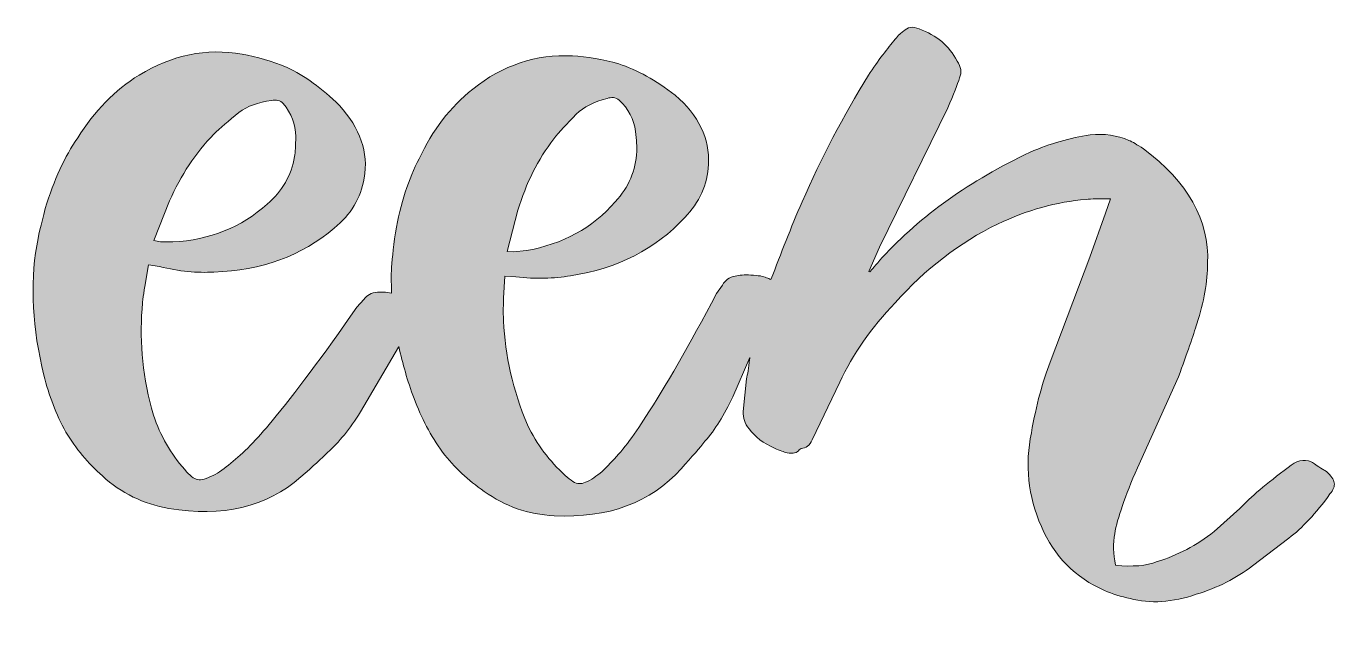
# Model space of a CAD drawing. Extents: x -2553 to -2253, y 4248 to 4508.
# Drawn here: x -2353.7 to -2269.2, y 4420 to 4459.3 of the extents above; entities that cross this region are included whole.
import ezdxf

# ---------------------------------------------------------------- set-up
doc = ezdxf.new("R2010")
doc.units = 0
doc.header["$MEASUREMENT"] = 0
doc.layers.add('Icons', color=7, linetype='Continuous', lineweight=0)

# ---------------------------------------------------------------- blocks, each defined once
blk = doc.blocks.new('Block_1')
at = {"layer": 'Icons', "true_color": 0x000000, "transparency": 33554687}
h = blk.add_hatch(color=18, dxfattribs=at)
h.dxf.hatch_style = 2
edge = h.paths.add_edge_path()
edge.add_spline(control_points=[(-2344.4554, 4447.9826), (-2343.7324, 4449.6465), (-2342.7852, 4451.0831), (-2341.6044, 4452.2955), (-2341.1971, 4452.6822), (-2340.6572, 4453.1511), (-2339.9784, 4453.7005), (-2339.4259, 4454.103), (-2338.725, 4454.3588), (-2337.8788, 4454.4629), (-2337.5757, 4454.5356), (-2337.32, 4454.4708), (-2337.1116, 4454.2688), (-2336.5875, 4453.6389), (-2336.3191, 4452.9285), (-2336.3096, 4452.1376), (-2336.3096, 4451.5567), (-2336.3349, 4451.1241), (-2336.3854, 4450.8415), (-2336.5906, 4449.6307), (-2337.1779, 4448.6094), (-2338.1472, 4447.7774), (-2339.8142, 4446.2761), (-2341.8475, 4445.46), (-2344.2502, 4445.3305), (-2344.2502, 4445.3305), (-2345.0521, 4445.3432), (-2345.0521, 4445.3432), (-2345.0521, 4445.3432), (-2345.4784, 4445.4158), (-2345.4784, 4445.4158), (-2345.4784, 4445.4158), (-2344.4554, 4447.9826), (-2344.4554, 4447.9826)], knot_values=[0, 0, 0, 0, 1, 1, 1, 2, 2, 2, 3, 3, 3, 4, 4, 4, 5, 5, 5, 6, 6, 6, 7, 7, 7, 8, 8, 8, 9, 9, 9, 10, 10, 10, 11, 11, 11, 11], degree=3, periodic=0)
edge = h.paths.add_edge_path()
edge.add_spline(control_points=[(-2321.9504, 4447.3749), (-2321.4326, 4449.1114), (-2320.6622, 4450.6537), (-2319.6361, 4451.9971), (-2319.2793, 4452.4297), (-2318.7962, 4452.9601), (-2318.19, 4453.5868), (-2317.688, 4454.0541), (-2317.025, 4454.3903), (-2316.1978, 4454.5955), (-2315.9042, 4454.7045), (-2315.6421, 4454.6697), (-2315.4116, 4454.4945), (-2314.8149, 4453.9325), (-2314.4645, 4453.2584), (-2314.3571, 4452.4754), (-2314.2908, 4451.8977), (-2314.2655, 4451.4651), (-2314.2782, 4451.1794), (-2314.3382, 4449.9528), (-2314.7991, 4448.8683), (-2315.6611, 4447.9274), (-2317.1355, 4446.2367), (-2319.0583, 4445.1821), (-2321.4294, 4444.767), (-2321.4294, 4444.767), (-2322.225, 4444.6833), (-2322.225, 4444.6833), (-2322.225, 4444.6833), (-2322.6576, 4444.7038), (-2322.6576, 4444.7038), (-2322.6576, 4444.7038), (-2321.9504, 4447.3749), (-2321.9504, 4447.3749)], knot_values=[0, 0, 0, 0, 1, 1, 1, 2, 2, 2, 3, 3, 3, 4, 4, 4, 5, 5, 5, 6, 6, 6, 7, 7, 7, 8, 8, 8, 9, 9, 9, 10, 10, 10, 11, 11, 11, 11], degree=3, periodic=0)
edge = h.paths.add_edge_path()
edge.add_spline(control_points=[(-2269.7195, 4430.4898), (-2269.7195, 4430.4898), (-2270.0889, 4430.7187), (-2270.0889, 4430.7187), (-2270.411, 4430.9476), (-2270.6131, 4431.0817), (-2270.6983, 4431.1196), (-2271.1845, 4431.3312), (-2271.6802, 4431.2128), (-2272.1885, 4430.7644), (-2273.5872, 4429.7225), (-2274.6291, 4428.8369), (-2275.3111, 4428.1076), (-2275.3111, 4428.1076), (-2276.9813, 4426.6252), (-2276.9813, 4426.6252), (-2278.1053, 4425.7302), (-2279.3303, 4425.0813), (-2280.6563, 4424.6788), (-2281.3509, 4424.4025), (-2282.2476, 4424.3252), (-2283.3432, 4424.4483), (-2283.4947, 4425.184), (-2283.5105, 4425.8612), (-2283.3969, 4426.4816), (-2283.2232, 4427.4777), (-2282.7338, 4428.8953), (-2281.9287, 4430.7344), (-2281.9287, 4430.7344), (-2279.2798, 4436.6149), (-2279.2798, 4436.6149), (-2278.7115, 4438.154), (-2278.3136, 4439.2985), (-2278.0895, 4440.05), (-2277.6317, 4441.4581), (-2277.4012, 4442.7652), (-2277.3949, 4443.9713), (-2277.2844, 4446.7371), (-2278.6673, 4449.1966), (-2281.5404, 4451.3483), (-2281.9477, 4451.6151), (-2282.2602, 4451.7982), (-2282.4813, 4451.8929), (-2283.2264, 4452.2197), (-2284.063, 4452.3397), (-2284.9913, 4452.2529), (-2286.2795, 4452.0571), (-2287.5676, 4451.6814), (-2288.8558, 4451.1289), (-2292.7424, 4449.2961), (-2295.9312, 4447.026), (-2298.4223, 4444.317), (-2298.8454, 4443.8308), (-2299.1106, 4443.523), (-2299.2211, 4443.392), (-2299.2211, 4443.392), (-2299.2874, 4443.4204), (-2299.2874, 4443.4204), (-2299.2874, 4443.4204), (-2298.596, 4444.9959), (-2298.596, 4444.9959), (-2298.596, 4444.9959), (-2294.1884, 4453.9972), (-2294.1884, 4453.9972), (-2293.8127, 4454.8608), (-2293.557, 4455.508), (-2293.4181, 4455.9405), (-2293.2697, 4456.2768), (-2293.3233, 4456.6351), (-2293.5759, 4457.014), (-2294.0874, 4457.9975), (-2294.9083, 4458.6921), (-2296.0386, 4459.0962), (-2296.4333, 4459.2699), (-2296.7711, 4459.2162), (-2297.0489, 4458.9368), (-2297.1878, 4458.8626), (-2297.3646, 4458.6937), (-2297.5857, 4458.4316), (-2297.8193, 4458.1333), (-2298.0877, 4457.7907), (-2298.3844, 4457.4087), (-2298.6844, 4457.0251), (-2298.9906, 4456.5894), (-2299.3095, 4456.1031), (-2300.9355, 4453.4605), (-2302.3626, 4450.7342), (-2303.594, 4447.9195), (-2304.3103, 4446.2826), (-2304.9612, 4444.5919), (-2305.6053, 4442.8949), (-2305.692, 4442.9385), (-2305.7782, 4442.9823), (-2305.9019, 4443.0194), (-2306.0882, 4443.1094), (-2306.4229, 4443.1678), (-2306.8996, 4443.1915), (-2307.3322, 4443.212), (-2307.6668, 4443.1867), (-2307.9099, 4443.1173), (-2308.2983, 4443.0541), (-2308.5698, 4442.8631), (-2308.7308, 4442.5427), (-2308.7308, 4442.5427), (-2309.116, 4442.0075), (-2309.116, 4442.0075), (-2310.9157, 4438.6118), (-2312.4375, 4435.9597), (-2313.6814, 4434.0527), (-2314.515, 4432.7409), (-2315.2822, 4431.7337), (-2315.9894, 4431.0296), (-2316.343, 4430.6366), (-2316.6966, 4430.3272), (-2317.0408, 4430.0982), (-2317.4386, 4429.8299), (-2317.7575, 4429.702), (-2317.9974, 4429.7146), (-2318.2374, 4429.7257), (-2318.5405, 4429.9041), (-2318.9067, 4430.2514), (-2319.9171, 4431.1623), (-2320.7253, 4432.2468), (-2321.3347, 4433.5065), (-2322.2819, 4435.7671), (-2322.7933, 4438.0072), (-2322.8754, 4440.2252), (-2322.907, 4440.5536), (-2322.907, 4441.0461), (-2322.8754, 4441.7012), (-2322.8754, 4441.7012), (-2322.806, 4443.1125), (-2322.806, 4443.1125), (-2322.806, 4443.1125), (-2322.0893, 4443.0762), (-2322.0893, 4443.0762), (-2320.8011, 4442.931), (-2319.6234, 4442.9563), (-2318.5594, 4443.1488), (-2315.5127, 4443.6145), (-2313.0531, 4444.8664), (-2311.1777, 4446.9076), (-2310.2211, 4447.8848), (-2309.7064, 4449.0277), (-2309.6433, 4450.3364), (-2309.5612, 4452.0129), (-2310.2779, 4453.5047), (-2311.7966, 4454.8102), (-2313.0437, 4455.7716), (-2314.2592, 4456.4473), (-2315.44, 4456.8341), (-2316.4819, 4457.1308), (-2317.4796, 4457.3029), (-2318.4363, 4457.3503), (-2320.7822, 4457.4655), (-2322.9259, 4456.7504), (-2324.874, 4455.2065), (-2326.3232, 4454.0478), (-2327.4756, 4452.5465), (-2328.3344, 4450.7026), (-2329.0195, 4449.4239), (-2329.531, 4447.8295), (-2329.8656, 4445.9194), (-2330.014, 4444.8601), (-2330.0993, 4444.0439), (-2330.1277, 4443.4725), (-2330.1508, 4442.9999), (-2330.1307, 4442.5152), (-2330.1127, 4442.0312), (-2330.4821, 4442.0868), (-2330.8024, 4442.1111), (-2331.0275, 4442.0754), (-2331.419, 4442.058), (-2331.7126, 4441.9017), (-2331.9116, 4441.6034), (-2331.9116, 4441.6034), (-2332.3567, 4441.1187), (-2332.3567, 4441.1187), (-2334.551, 4437.9614), (-2336.3791, 4435.5114), (-2337.8409, 4433.767), (-2338.826, 4432.5641), (-2339.71, 4431.6564), (-2340.4962, 4431.0423), (-2340.894, 4430.695), (-2341.2823, 4430.4282), (-2341.6517, 4430.2419), (-2342.078, 4430.0241), (-2342.4095, 4429.9356), (-2342.6463, 4429.9767), (-2342.8831, 4430.0162), (-2343.1609, 4430.2293), (-2343.483, 4430.6176), (-2344.3796, 4431.6437), (-2345.0521, 4432.8182), (-2345.5068, 4434.1411), (-2346.173, 4436.498), (-2346.4161, 4438.7839), (-2346.233, 4440.9956), (-2346.2235, 4441.3255), (-2346.1635, 4441.8149), (-2346.053, 4442.4606), (-2346.053, 4442.4606), (-2345.8162, 4443.8529), (-2345.8162, 4443.8529), (-2345.8162, 4443.8529), (-2345.109, 4443.7329), (-2345.109, 4443.7329), (-2343.8461, 4443.433), (-2342.6747, 4443.3178), (-2341.5949, 4443.3825), (-2338.5166, 4443.4788), (-2335.9245, 4444.4275), (-2333.8185, 4446.2288), (-2332.7482, 4447.0844), (-2332.1041, 4448.1579), (-2331.8831, 4449.4508), (-2331.599, 4451.1052), (-2332.1357, 4452.6712), (-2333.487, 4454.1488), (-2334.611, 4455.2538), (-2335.735, 4456.07), (-2336.859, 4456.5941), (-2337.8567, 4457.014), (-2338.8291, 4457.3045), (-2339.7732, 4457.4655), (-2342.0875, 4457.8617), (-2344.3039, 4457.4087), (-2346.4224, 4456.1095), (-2347.9979, 4455.1323), (-2349.3239, 4453.7794), (-2350.3942, 4452.0508), (-2351.2309, 4450.8636), (-2351.9287, 4449.3418), (-2352.4875, 4447.4854), (-2352.7622, 4446.4514), (-2352.9453, 4445.6526), (-2353.0432, 4445.0874), (-2353.4757, 4442.5442), (-2353.321, 4439.7548), (-2352.5759, 4436.7206), (-2352.2634, 4435.4198), (-2351.7929, 4434.1964), (-2351.1615, 4433.0503), (-2350.5174, 4431.9847), (-2349.7312, 4431.0407), (-2348.803, 4430.2166), (-2347.5843, 4429.0958), (-2346.1477, 4428.3933), (-2344.4965, 4428.1107), (-2341.0487, 4427.5219), (-2338.2103, 4428.1991), (-2335.9813, 4430.1472), (-2335.1825, 4430.8402), (-2334.6079, 4431.3659), (-2334.2543, 4431.7211), (-2333.5091, 4432.3825), (-2332.8019, 4433.2587), (-2332.1294, 4434.3495), (-2332.1294, 4434.3495), (-2329.6636, 4438.5392), (-2329.6636, 4438.5392), (-2329.6598, 4438.5453), (-2329.6519, 4438.5613), (-2329.6482, 4438.5676), (-2329.4049, 4437.476), (-2329.0955, 4436.3658), (-2328.6627, 4435.2209), (-2328.1986, 4433.9675), (-2327.5829, 4432.8088), (-2326.8189, 4431.7463), (-2326.0517, 4430.766), (-2325.1581, 4429.9214), (-2324.1383, 4429.2158), (-2322.7933, 4428.2481), (-2321.2842, 4427.7224), (-2319.6108, 4427.6403), (-2316.1157, 4427.4682), (-2313.3783, 4428.4817), (-2311.4019, 4430.6808), (-2310.6915, 4431.4653), (-2310.1832, 4432.0558), (-2309.8738, 4432.4504), (-2309.2139, 4433.1971), (-2308.6172, 4434.1522), (-2308.0773, 4435.3156), (-2308.0773, 4435.3156), (-2306.9632, 4437.8677), (-2306.9632, 4437.8677), (-2306.9691, 4437.8182), (-2306.9825, 4437.7882), (-2306.988, 4437.7373), (-2307.048, 4437.1832), (-2307.1143, 4436.7633), (-2307.1838, 4436.4823), (-2307.1838, 4436.4823), (-2307.4048, 4434.3669), (-2307.4048, 4434.3669), (-2307.4206, 4433.9706), (-2307.2943, 4433.6028), (-2307.0228, 4433.2618), (-2306.6281, 4432.7298), (-2306.0787, 4432.3115), (-2305.3778, 4432.0052), (-2305.0274, 4431.8521), (-2304.7558, 4431.7542), (-2304.5632, 4431.7148), (-2304.178, 4431.6374), (-2303.916, 4431.7006), (-2303.7739, 4431.9074), (-2303.7739, 4431.9074), (-2303.6571, 4431.991), (-2303.6571, 4431.991), (-2303.3445, 4431.9879), (-2303.1077, 4432.1742), (-2302.9436, 4432.5499), (-2302.9436, 4432.5499), (-2301.1629, 4436.2628), (-2301.1629, 4436.2628), (-2300.3135, 4438.0814), (-2299.1201, 4439.7942), (-2297.5793, 4441.4013), (-2295.6313, 4443.5877), (-2293.4244, 4445.2832), (-2290.9649, 4446.4861), (-2289.0515, 4447.3922), (-2287.1477, 4447.9226), (-2285.247, 4448.0758), (-2284.9187, 4448.1105), (-2284.3914, 4448.1247), (-2283.6621, 4448.1184), (-2283.6621, 4448.1184), (-2283.9873, 4447.1902), (-2283.9873, 4447.1902), (-2283.9873, 4447.1902), (-2284.9976, 4444.3455), (-2284.9976, 4444.3455), (-2284.9976, 4444.3455), (-2287.5708, 4437.5605), (-2287.5708, 4437.5605), (-2288.0538, 4436.3402), (-2288.458, 4434.8184), (-2288.7832, 4432.995), (-2289.2094, 4430.946), (-2288.9947, 4428.9301), (-2288.1359, 4426.9457), (-2287.3056, 4425.0166), (-2285.9479, 4423.6416), (-2284.0599, 4422.816), (-2283.5326, 4422.5855), (-2282.9801, 4422.4103), (-2282.4055, 4422.2935), (-2281.0952, 4421.943), (-2279.6681, 4422.0346), (-2278.1274, 4422.5681), (-2276.7413, 4422.9896), (-2275.5321, 4423.6006), (-2274.4997, 4424.4009), (-2274.4997, 4424.4009), (-2272.1506, 4426.1895), (-2272.1506, 4426.1895), (-2271.2887, 4426.8415), (-2270.4015, 4427.7934), (-2269.4891, 4429.0469), (-2269.2681, 4429.3089), (-2269.1765, 4429.5489), (-2269.2144, 4429.7652), (-2269.2491, 4429.983), (-2269.4196, 4430.2245), (-2269.7195, 4430.4898)], knot_values=[0, 0, 0, 0, 1, 1, 1, 2, 2, 2, 3, 3, 3, 4, 4, 4, 5, 5, 5, 6, 6, 6, 7, 7, 7, 8, 8, 8, 9, 9, 9, 10, 10, 10, 11, 11, 11, 12, 12, 12, 13, 13, 13, 14, 14, 14, 15, 15, 15, 16, 16, 16, 17, 17, 17, 18, 18, 18, 19, 19, 19, 20, 20, 20, 21, 21, 21, 22, 22, 22, 23, 23, 23, 24, 24, 24, 25, 25, 25, 26, 26, 26, 27, 27, 27, 28, 28, 28, 29, 29, 29, 30, 30, 30, 31, 31, 31, 32, 32, 32, 33, 33, 33, 34, 34, 34, 35, 35, 35, 36, 36, 36, 37, 37, 37, 38, 38, 38, 39, 39, 39, 40, 40, 40, 41, 41, 41, 42, 42, 42, 43, 43, 43, 44, 44, 44, 45, 45, 45, 46, 46, 46, 47, 47, 47, 48, 48, 48, 49, 49, 49, 50, 50, 50, 51, 51, 51, 52, 52, 52, 53, 53, 53, 54, 54, 54, 55, 55, 55, 56, 56, 56, 57, 57, 57, 58, 58, 58, 59, 59, 59, 60, 60, 60, 61, 61, 61, 62, 62, 62, 63, 63, 63, 64, 64, 64, 65, 65, 65, 66, 66, 66, 67, 67, 67, 68, 68, 68, 69, 69, 69, 70, 70, 70, 71, 71, 71, 72, 72, 72, 73, 73, 73, 74, 74, 74, 75, 75, 75, 76, 76, 76, 77, 77, 77, 78, 78, 78, 79, 79, 79, 80, 80, 80, 81, 81, 81, 82, 82, 82, 83, 83, 83, 84, 84, 84, 85, 85, 85, 86, 86, 86, 87, 87, 87, 88, 88, 88, 89, 89, 89, 90, 90, 90, 91, 91, 91, 92, 92, 92, 93, 93, 93, 94, 94, 94, 95, 95, 95, 96, 96, 96, 97, 97, 97, 98, 98, 98, 99, 99, 99, 100, 100, 100, 101, 101, 101, 102, 102, 102, 103, 103, 103, 104, 104, 104, 105, 105, 105, 106, 106, 106, 107, 107, 107, 108, 108, 108, 109, 109, 109, 110, 110, 110, 111, 111, 111, 112, 112, 112, 113, 113, 113, 114, 114, 114, 115, 115, 115, 116, 116, 116, 117, 117, 117, 118, 118, 118, 119, 119, 119, 120, 120, 120, 121, 121, 121, 122, 122, 122, 123, 123, 123, 123], degree=3, periodic=0)
at = {"layer": 'Icons'}
for points, knots in [([(-2269.7195, 4430.4898), (-2269.7195, 4430.4898), (-2270.0889, 4430.7187), (-2270.0889, 4430.7187), (-2270.411, 4430.9476), (-2270.6131, 4431.0817), (-2270.6983, 4431.1196), (-2271.1845, 4431.3312), (-2271.6802, 4431.2128), (-2272.1885, 4430.7644), (-2273.5872, 4429.7225), (-2274.6291, 4428.8369), (-2275.3111, 4428.1076), (-2275.3111, 4428.1076), (-2276.9813, 4426.6252), (-2276.9813, 4426.6252), (-2278.1053, 4425.7302), (-2279.3303, 4425.0813), (-2280.6563, 4424.6788), (-2281.3509, 4424.4025), (-2282.2476, 4424.3252), (-2283.3432, 4424.4483), (-2283.4947, 4425.184), (-2283.5105, 4425.8612), (-2283.3969, 4426.4816), (-2283.2232, 4427.4777), (-2282.7338, 4428.8953), (-2281.9287, 4430.7344), (-2281.9287, 4430.7344), (-2279.2798, 4436.6149), (-2279.2798, 4436.6149), (-2278.7115, 4438.154), (-2278.3136, 4439.2985), (-2278.0895, 4440.05), (-2277.6317, 4441.4581), (-2277.4012, 4442.7652), (-2277.3949, 4443.9713), (-2277.2844, 4446.7371), (-2278.6673, 4449.1966), (-2281.5404, 4451.3483), (-2281.9477, 4451.6151), (-2282.2602, 4451.7982), (-2282.4813, 4451.8929), (-2283.2264, 4452.2197), (-2284.063, 4452.3397), (-2284.9913, 4452.2529), (-2286.2795, 4452.0571), (-2287.5676, 4451.6814), (-2288.8558, 4451.1289), (-2292.7424, 4449.2961), (-2295.9312, 4447.026), (-2298.4223, 4444.317), (-2298.8454, 4443.8308), (-2299.1106, 4443.523), (-2299.2211, 4443.392), (-2299.2211, 4443.392), (-2299.2874, 4443.4204), (-2299.2874, 4443.4204), (-2299.2874, 4443.4204), (-2298.596, 4444.9959), (-2298.596, 4444.9959), (-2298.596, 4444.9959), (-2294.1884, 4453.9972), (-2294.1884, 4453.9972), (-2293.8127, 4454.8608), (-2293.557, 4455.508), (-2293.4181, 4455.9405), (-2293.2697, 4456.2768), (-2293.3233, 4456.6351), (-2293.5759, 4457.014), (-2294.0874, 4457.9975), (-2294.9083, 4458.6921), (-2296.0386, 4459.0962), (-2296.4333, 4459.2699), (-2296.7711, 4459.2162), (-2297.0489, 4458.9368), (-2297.1878, 4458.8626), (-2297.3646, 4458.6937), (-2297.5857, 4458.4316), (-2297.8193, 4458.1333), (-2298.0877, 4457.7907), (-2298.3844, 4457.4087), (-2298.6844, 4457.0251), (-2298.9906, 4456.5894), (-2299.3095, 4456.1031), (-2300.9355, 4453.4605), (-2302.3626, 4450.7342), (-2303.594, 4447.9195), (-2304.3103, 4446.2826), (-2304.9612, 4444.5919), (-2305.6053, 4442.8949), (-2305.692, 4442.9385), (-2305.7782, 4442.9823), (-2305.9019, 4443.0194), (-2306.0882, 4443.1094), (-2306.4229, 4443.1678), (-2306.8996, 4443.1915), (-2307.3322, 4443.212), (-2307.6668, 4443.1867), (-2307.9099, 4443.1173), (-2308.2983, 4443.0541), (-2308.5698, 4442.8631), (-2308.7308, 4442.5427), (-2308.7308, 4442.5427), (-2309.116, 4442.0075), (-2309.116, 4442.0075), (-2310.9157, 4438.6118), (-2312.4375, 4435.9597), (-2313.6814, 4434.0527), (-2314.515, 4432.7409), (-2315.2822, 4431.7337), (-2315.9894, 4431.0296), (-2316.343, 4430.6366), (-2316.6966, 4430.3272), (-2317.0408, 4430.0982), (-2317.4386, 4429.8299), (-2317.7575, 4429.702), (-2317.9974, 4429.7146), (-2318.2374, 4429.7257), (-2318.5405, 4429.9041), (-2318.9067, 4430.2514), (-2319.9171, 4431.1623), (-2320.7253, 4432.2468), (-2321.3347, 4433.5065), (-2322.2819, 4435.7671), (-2322.7933, 4438.0072), (-2322.8754, 4440.2252), (-2322.907, 4440.5536), (-2322.907, 4441.0461), (-2322.8754, 4441.7012), (-2322.8754, 4441.7012), (-2322.806, 4443.1125), (-2322.806, 4443.1125), (-2322.806, 4443.1125), (-2322.0893, 4443.0762), (-2322.0893, 4443.0762), (-2320.8011, 4442.931), (-2319.6234, 4442.9563), (-2318.5594, 4443.1488), (-2315.5127, 4443.6145), (-2313.0531, 4444.8664), (-2311.1777, 4446.9076), (-2310.2211, 4447.8848), (-2309.7064, 4449.0277), (-2309.6433, 4450.3364), (-2309.5612, 4452.0129), (-2310.2779, 4453.5047), (-2311.7966, 4454.8102), (-2313.0437, 4455.7716), (-2314.2592, 4456.4473), (-2315.44, 4456.8341), (-2316.4819, 4457.1308), (-2317.4796, 4457.3029), (-2318.4363, 4457.3503), (-2320.7822, 4457.4655), (-2322.9259, 4456.7504), (-2324.874, 4455.2065), (-2326.3232, 4454.0478), (-2327.4756, 4452.5465), (-2328.3344, 4450.7026), (-2329.0195, 4449.4239), (-2329.531, 4447.8295), (-2329.8656, 4445.9194), (-2330.014, 4444.8601), (-2330.0993, 4444.0439), (-2330.1277, 4443.4725), (-2330.1508, 4442.9999), (-2330.1307, 4442.5152), (-2330.1127, 4442.0312), (-2330.4821, 4442.0868), (-2330.8024, 4442.1111), (-2331.0275, 4442.0754), (-2331.419, 4442.058), (-2331.7126, 4441.9017), (-2331.9116, 4441.6034), (-2331.9116, 4441.6034), (-2332.3567, 4441.1187), (-2332.3567, 4441.1187), (-2334.551, 4437.9614), (-2336.3791, 4435.5114), (-2337.8409, 4433.767), (-2338.826, 4432.5641), (-2339.71, 4431.6564), (-2340.4962, 4431.0423), (-2340.894, 4430.695), (-2341.2823, 4430.4282), (-2341.6517, 4430.2419), (-2342.078, 4430.0241), (-2342.4095, 4429.9356), (-2342.6463, 4429.9767), (-2342.8831, 4430.0162), (-2343.1609, 4430.2293), (-2343.483, 4430.6176), (-2344.3796, 4431.6437), (-2345.0521, 4432.8182), (-2345.5068, 4434.1411), (-2346.173, 4436.498), (-2346.4161, 4438.7839), (-2346.233, 4440.9956), (-2346.2235, 4441.3255), (-2346.1635, 4441.8149), (-2346.053, 4442.4606), (-2346.053, 4442.4606), (-2345.8162, 4443.8529), (-2345.8162, 4443.8529), (-2345.8162, 4443.8529), (-2345.109, 4443.7329), (-2345.109, 4443.7329), (-2343.8461, 4443.433), (-2342.6747, 4443.3178), (-2341.5949, 4443.3825), (-2338.5166, 4443.4788), (-2335.9245, 4444.4275), (-2333.8185, 4446.2288), (-2332.7482, 4447.0844), (-2332.1041, 4448.1579), (-2331.8831, 4449.4508), (-2331.599, 4451.1052), (-2332.1357, 4452.6712), (-2333.487, 4454.1488), (-2334.611, 4455.2538), (-2335.735, 4456.07), (-2336.859, 4456.5941), (-2337.8567, 4457.014), (-2338.8291, 4457.3045), (-2339.7732, 4457.4655), (-2342.0875, 4457.8617), (-2344.3039, 4457.4087), (-2346.4224, 4456.1095), (-2347.9979, 4455.1323), (-2349.3239, 4453.7794), (-2350.3942, 4452.0508), (-2351.2309, 4450.8636), (-2351.9287, 4449.3418), (-2352.4875, 4447.4854), (-2352.7622, 4446.4514), (-2352.9453, 4445.6526), (-2353.0432, 4445.0874), (-2353.4757, 4442.5442), (-2353.321, 4439.7548), (-2352.5759, 4436.7206), (-2352.2634, 4435.4198), (-2351.7929, 4434.1964), (-2351.1615, 4433.0503), (-2350.5174, 4431.9847), (-2349.7312, 4431.0407), (-2348.803, 4430.2166), (-2347.5843, 4429.0958), (-2346.1477, 4428.3933), (-2344.4965, 4428.1107), (-2341.0487, 4427.5219), (-2338.2103, 4428.1991), (-2335.9813, 4430.1472), (-2335.1825, 4430.8402), (-2334.6079, 4431.3659), (-2334.2543, 4431.7211), (-2333.5091, 4432.3825), (-2332.8019, 4433.2587), (-2332.1294, 4434.3495), (-2332.1294, 4434.3495), (-2329.6636, 4438.5392), (-2329.6636, 4438.5392), (-2329.6598, 4438.5453), (-2329.6519, 4438.5613), (-2329.6482, 4438.5676), (-2329.4049, 4437.476), (-2329.0955, 4436.3658), (-2328.6627, 4435.2209), (-2328.1986, 4433.9675), (-2327.5829, 4432.8088), (-2326.8189, 4431.7463), (-2326.0517, 4430.766), (-2325.1581, 4429.9214), (-2324.1383, 4429.2158), (-2322.7933, 4428.2481), (-2321.2842, 4427.7224), (-2319.6108, 4427.6403), (-2316.1157, 4427.4682), (-2313.3783, 4428.4817), (-2311.4019, 4430.6808), (-2310.6915, 4431.4653), (-2310.1832, 4432.0558), (-2309.8738, 4432.4504), (-2309.2139, 4433.1971), (-2308.6172, 4434.1522), (-2308.0773, 4435.3156), (-2308.0773, 4435.3156), (-2306.9632, 4437.8677), (-2306.9632, 4437.8677), (-2306.9691, 4437.8182), (-2306.9825, 4437.7882), (-2306.988, 4437.7373), (-2307.048, 4437.1832), (-2307.1143, 4436.7633), (-2307.1838, 4436.4823), (-2307.1838, 4436.4823), (-2307.4048, 4434.3669), (-2307.4048, 4434.3669), (-2307.4206, 4433.9706), (-2307.2943, 4433.6028), (-2307.0228, 4433.2618), (-2306.6281, 4432.7298), (-2306.0787, 4432.3115), (-2305.3778, 4432.0052), (-2305.0274, 4431.8521), (-2304.7558, 4431.7542), (-2304.5632, 4431.7148), (-2304.178, 4431.6374), (-2303.916, 4431.7006), (-2303.7739, 4431.9074), (-2303.7739, 4431.9074), (-2303.6571, 4431.991), (-2303.6571, 4431.991), (-2303.3445, 4431.9879), (-2303.1077, 4432.1742), (-2302.9436, 4432.5499), (-2302.9436, 4432.5499), (-2301.1629, 4436.2628), (-2301.1629, 4436.2628), (-2300.3135, 4438.0814), (-2299.1201, 4439.7942), (-2297.5793, 4441.4013), (-2295.6313, 4443.5877), (-2293.4244, 4445.2832), (-2290.9649, 4446.4861), (-2289.0515, 4447.3922), (-2287.1477, 4447.9226), (-2285.247, 4448.0758), (-2284.9187, 4448.1105), (-2284.3914, 4448.1247), (-2283.6621, 4448.1184), (-2283.6621, 4448.1184), (-2283.9873, 4447.1902), (-2283.9873, 4447.1902), (-2283.9873, 4447.1902), (-2284.9976, 4444.3455), (-2284.9976, 4444.3455), (-2284.9976, 4444.3455), (-2287.5708, 4437.5605), (-2287.5708, 4437.5605), (-2288.0538, 4436.3402), (-2288.458, 4434.8184), (-2288.7832, 4432.995), (-2289.2094, 4430.946), (-2288.9947, 4428.9301), (-2288.1359, 4426.9457), (-2287.3056, 4425.0166), (-2285.9479, 4423.6416), (-2284.0599, 4422.816), (-2283.5326, 4422.5855), (-2282.9801, 4422.4103), (-2282.4055, 4422.2935), (-2281.0952, 4421.943), (-2279.6681, 4422.0346), (-2278.1274, 4422.5681), (-2276.7413, 4422.9896), (-2275.5321, 4423.6006), (-2274.4997, 4424.4009), (-2274.4997, 4424.4009), (-2272.1506, 4426.1895), (-2272.1506, 4426.1895), (-2271.2887, 4426.8415), (-2270.4015, 4427.7934), (-2269.4891, 4429.0469), (-2269.2681, 4429.3089), (-2269.1765, 4429.5489), (-2269.2144, 4429.7652), (-2269.2491, 4429.983), (-2269.4196, 4430.2245), (-2269.7195, 4430.4898)], [0, 0, 0, 0, 1, 1, 1, 2, 2, 2, 3, 3, 3, 4, 4, 4, 5, 5, 5, 6, 6, 6, 7, 7, 7, 8, 8, 8, 9, 9, 9, 10, 10, 10, 11, 11, 11, 12, 12, 12, 13, 13, 13, 14, 14, 14, 15, 15, 15, 16, 16, 16, 17, 17, 17, 18, 18, 18, 19, 19, 19, 20, 20, 20, 21, 21, 21, 22, 22, 22, 23, 23, 23, 24, 24, 24, 25, 25, 25, 26, 26, 26, 27, 27, 27, 28, 28, 28, 29, 29, 29, 30, 30, 30, 31, 31, 31, 32, 32, 32, 33, 33, 33, 34, 34, 34, 35, 35, 35, 36, 36, 36, 37, 37, 37, 38, 38, 38, 39, 39, 39, 40, 40, 40, 41, 41, 41, 42, 42, 42, 43, 43, 43, 44, 44, 44, 45, 45, 45, 46, 46, 46, 47, 47, 47, 48, 48, 48, 49, 49, 49, 50, 50, 50, 51, 51, 51, 52, 52, 52, 53, 53, 53, 54, 54, 54, 55, 55, 55, 56, 56, 56, 57, 57, 57, 58, 58, 58, 59, 59, 59, 60, 60, 60, 61, 61, 61, 62, 62, 62, 63, 63, 63, 64, 64, 64, 65, 65, 65, 66, 66, 66, 67, 67, 67, 68, 68, 68, 69, 69, 69, 70, 70, 70, 71, 71, 71, 72, 72, 72, 73, 73, 73, 74, 74, 74, 75, 75, 75, 76, 76, 76, 77, 77, 77, 78, 78, 78, 79, 79, 79, 80, 80, 80, 81, 81, 81, 82, 82, 82, 83, 83, 83, 84, 84, 84, 85, 85, 85, 86, 86, 86, 87, 87, 87, 88, 88, 88, 89, 89, 89, 90, 90, 90, 91, 91, 91, 92, 92, 92, 93, 93, 93, 94, 94, 94, 95, 95, 95, 96, 96, 96, 97, 97, 97, 98, 98, 98, 99, 99, 99, 100, 100, 100, 101, 101, 101, 102, 102, 102, 103, 103, 103, 104, 104, 104, 105, 105, 105, 106, 106, 106, 107, 107, 107, 108, 108, 108, 109, 109, 109, 110, 110, 110, 111, 111, 111, 112, 112, 112, 113, 113, 113, 114, 114, 114, 115, 115, 115, 116, 116, 116, 117, 117, 117, 118, 118, 118, 119, 119, 119, 120, 120, 120, 121, 121, 121, 122, 122, 122, 123, 123, 123, 123]), ([(-2344.4554, 4447.9826), (-2343.7324, 4449.6465), (-2342.7852, 4451.0831), (-2341.6044, 4452.2955), (-2341.1971, 4452.6822), (-2340.6572, 4453.1511), (-2339.9784, 4453.7005), (-2339.4259, 4454.103), (-2338.725, 4454.3588), (-2337.8788, 4454.4629), (-2337.5757, 4454.5356), (-2337.32, 4454.4708), (-2337.1116, 4454.2688), (-2336.5875, 4453.6389), (-2336.3191, 4452.9285), (-2336.3096, 4452.1376), (-2336.3096, 4451.5567), (-2336.3349, 4451.1241), (-2336.3854, 4450.8415), (-2336.5906, 4449.6307), (-2337.1779, 4448.6094), (-2338.1472, 4447.7774), (-2339.8142, 4446.2761), (-2341.8475, 4445.46), (-2344.2502, 4445.3305), (-2344.2502, 4445.3305), (-2345.0521, 4445.3432), (-2345.0521, 4445.3432), (-2345.0521, 4445.3432), (-2345.4784, 4445.4158), (-2345.4784, 4445.4158), (-2345.4784, 4445.4158), (-2344.4554, 4447.9826), (-2344.4554, 4447.9826)], [0, 0, 0, 0, 1, 1, 1, 2, 2, 2, 3, 3, 3, 4, 4, 4, 5, 5, 5, 6, 6, 6, 7, 7, 7, 8, 8, 8, 9, 9, 9, 10, 10, 10, 11, 11, 11, 11]), ([(-2321.9504, 4447.3749), (-2321.4326, 4449.1114), (-2320.6622, 4450.6537), (-2319.6361, 4451.9971), (-2319.2793, 4452.4297), (-2318.7962, 4452.9601), (-2318.19, 4453.5868), (-2317.688, 4454.0541), (-2317.025, 4454.3903), (-2316.1978, 4454.5955), (-2315.9042, 4454.7045), (-2315.6421, 4454.6697), (-2315.4116, 4454.4945), (-2314.8149, 4453.9325), (-2314.4645, 4453.2584), (-2314.3571, 4452.4754), (-2314.2908, 4451.8977), (-2314.2655, 4451.4651), (-2314.2782, 4451.1794), (-2314.3382, 4449.9528), (-2314.7991, 4448.8683), (-2315.6611, 4447.9274), (-2317.1355, 4446.2367), (-2319.0583, 4445.1821), (-2321.4294, 4444.767), (-2321.4294, 4444.767), (-2322.225, 4444.6833), (-2322.225, 4444.6833), (-2322.225, 4444.6833), (-2322.6576, 4444.7038), (-2322.6576, 4444.7038), (-2322.6576, 4444.7038), (-2321.9504, 4447.3749), (-2321.9504, 4447.3749)], [0, 0, 0, 0, 1, 1, 1, 2, 2, 2, 3, 3, 3, 4, 4, 4, 5, 5, 5, 6, 6, 6, 7, 7, 7, 8, 8, 8, 9, 9, 9, 10, 10, 10, 11, 11, 11, 11])]:
    blk.add_open_spline(points, degree=3, knots=knots, dxfattribs=at)
blk = doc.blocks.new('Block_2')
at = {"layer": 'Icons', "true_color": 0xdd9030, "transparency": 33554687}
h = blk.add_hatch(color=42, dxfattribs=at)
h.dxf.hatch_style = 2
edge = h.paths.add_edge_path()
edge.add_spline(control_points=[(-2292.1557, 4322.6651), (-2292.1621, 4322.4255), (-2292.1619, 4322.4636), (-2292.1581, 4322.642), (-2292.1946, 4321.2879), (-2292.3306, 4320.0352), (-2292.5407, 4318.8615), (-2292.5407, 4318.8615), (-2292.5336, 4318.868), (-2292.5336, 4318.868), (-2293.6095, 4309.7999), (-2297.6638, 4301.4022), (-2303.5565, 4294.4913), (-2306.4171, 4291.1361), (-2311.8642, 4288.408), (-2314.246, 4284.9993), (-2316.5459, 4281.7077), (-2313.2785, 4276.7241), (-2314.4129, 4274.6936), (-2314.882, 4273.8542), (-2319.9824, 4272.6315), (-2323.1487, 4272.0083), (-2324.1119, 4271.8187), (-2324.9511, 4272.657), (-2324.756, 4273.619), (-2324.0008, 4277.3412), (-2323.6146, 4284.8705), (-2324.1794, 4284.1232), (-2334.8954, 4269.9453), (-2338.0738, 4269.2564), (-2343.1672, 4269.8217), (-2344.4637, 4269.9658), (-2345.0123, 4271.4986), (-2344.175, 4272.4989), (-2342.2384, 4274.8126), (-2340.3557, 4278.2369), (-2339.3556, 4279.617), (-2335.4728, 4284.9763), (-2331.1858, 4288.7914), (-2327.9387, 4294.5519), (-2320.9464, 4306.9566), (-2324.8432, 4313.6869), (-2321.7546, 4324.4799), (-2319.9173, 4330.9002), (-2311.5951, 4339.0641), (-2304.8042, 4331.6775), (-2302.0609, 4331.003), (-2299.5984, 4334.4954), (-2296.4183, 4333.3068), (-2293.7997, 4332.5819), (-2292.0334, 4328.6582), (-2292.1565, 4322.7134), (-2292.1358, 4323.69), (-2292.0482, 4327.4564), (-2292.1557, 4322.6651)], knot_values=[0, 0, 0, 0, 1, 1, 1, 2, 2, 2, 3, 3, 3, 4, 4, 4, 5, 5, 5, 6, 6, 6, 7, 7, 7, 8, 8, 8, 9, 9, 9, 10, 10, 10, 11, 11, 11, 12, 12, 12, 13, 13, 13, 14, 14, 14, 15, 15, 15, 16, 16, 16, 17, 17, 17, 18, 18, 18, 18], degree=3, periodic=0)
edge = h.paths.add_edge_path()
edge.add_spline(control_points=[(-2349.2028, 4278.0314), (-2349.0848, 4278.1224), (-2349.0147, 4278.1761), (-2349.2203, 4278.0162), (-2351.1514, 4276.53), (-2359.4979, 4267.9021), (-2362.4345, 4272.2076), (-2362.3323, 4272.4815), (-2362.1723, 4272.7166), (-2361.954, 4272.9127), (-2361.9507, 4272.963), (-2361.9522, 4273.0045), (-2361.9534, 4273.0351), (-2362.0481, 4273.4905), (-2358.2474, 4277.6072), (-2358.9347, 4277.8092), (-2364.2158, 4279.302), (-2367.7861, 4274.0562), (-2371.0811, 4271.6512), (-2374.0864, 4268.3929), (-2378.1447, 4272.9705), (-2378.3217, 4275.4271), (-2378.5048, 4277.9697), (-2373.0862, 4283.4215), (-2371.9835, 4285.1181), (-2368.1665, 4290.9915), (-2365.4789, 4295.6021), (-2363.4875, 4302.2302), (-2361.5633, 4308.6349), (-2360.4521, 4318.0306), (-2357.271, 4323.647), (-2357.0721, 4325.4212), (-2356.4673, 4327.0529), (-2355.4569, 4328.5421), (-2354.9987, 4328.5851), (-2354.5494, 4328.5917), (-2354.1092, 4328.5622), (-2351.5054, 4328.3874), (-2349.0412, 4329.4846), (-2347.7664, 4331.7618), (-2347.1306, 4332.8972), (-2346.287, 4333.7767), (-2344.7046, 4333.8043), (-2337.0419, 4333.9385), (-2335.5495, 4315.5918), (-2335.8011, 4311.4844), (-2336.4703, 4300.5653), (-2340.2499, 4285.0102), (-2349.2028, 4278.0314)], knot_values=[0, 0, 0, 0, 1, 1, 1, 2, 2, 2, 3, 3, 3, 4, 4, 4, 5, 5, 5, 6, 6, 6, 7, 7, 7, 8, 8, 8, 9, 9, 9, 10, 10, 10, 11, 11, 11, 12, 12, 12, 13, 13, 13, 14, 14, 14, 15, 15, 15, 16, 16, 16, 16], degree=3, periodic=0)
edge = h.paths.add_edge_path()
edge.add_spline(control_points=[(-2377.4699, 4265.2741), (-2377.4699, 4265.2741), (-2377.6751, 4264.941), (-2377.6751, 4264.941), (-2384.6876, 4264.8417), (-2396.1258, 4265.0933), (-2398.0206, 4273.0647), (-2399.3658, 4278.7247), (-2394.6279, 4285.1249), (-2393.7551, 4290.357), (-2393.452, 4292.1735), (-2393.6173, 4294.7839), (-2393.4143, 4296.7959), (-2392.9841, 4301.0569), (-2391.0347, 4329.0816), (-2386.4712, 4327.646), (-2382.5702, 4325.6801), (-2380.0484, 4328.7288), (-2376.2133, 4328.8458), (-2375.0024, 4328.8144), (-2373.4137, 4328.2177), (-2372.1435, 4325.149), (-2372.2878, 4325.583), (-2372.2935, 4325.6337), (-2371.9288, 4324.6403), (-2370.8447, 4321.4485), (-2371.2778, 4322.6433), (-2371.7285, 4323.9374), (-2368.3222, 4312.7121), (-2374.1739, 4300.473), (-2378.436, 4290.245), (-2380.9669, 4284.1712), (-2388.6113, 4277.2386), (-2388.233, 4270.2373), (-2386.3386, 4270.0281), (-2375.5763, 4268.3574), (-2377.4699, 4265.2741)], knot_values=[0, 0, 0, 0, 1, 1, 1, 2, 2, 2, 3, 3, 3, 4, 4, 4, 5, 5, 5, 6, 6, 6, 7, 7, 7, 8, 8, 8, 9, 9, 9, 10, 10, 10, 11, 11, 11, 12, 12, 12, 12], degree=3, periodic=0)
edge = h.paths.add_edge_path()
edge.add_spline(control_points=[(-2408.0931, 4276.5479), (-2408.0931, 4276.5479), (-2407.9646, 4276.4798), (-2407.9646, 4276.4798), (-2422.6063, 4278.3912), (-2421.7937, 4288.8406), (-2421.588, 4300.3409), (-2421.4671, 4307.1107), (-2424.2638, 4331.2371), (-2416.3647, 4332.8656), (-2416.1775, 4332.9001), (-2414.8988, 4333.1853), (-2414.5063, 4333.579), (-2413.934, 4333.6966), (-2413.4502, 4333.033), (-2413.1658, 4331.6211), (-2410.6797, 4321.4436), (-2413.046, 4309.2393), (-2414.3768, 4298.9888), (-2414.6343, 4297.0057), (-2418.0588, 4281.8148), (-2411.7474, 4285.0824), (-2408.9362, 4286.5377), (-2407.7349, 4314.5418), (-2407.5405, 4318.3299), (-2407.3598, 4321.8574), (-2409.2427, 4330.3623), (-2407.0719, 4333.1216), (-2406.6285, 4333.6851), (-2399.0913, 4336.7964), (-2398.1755, 4335.188), (-2395.8679, 4338.2211), (-2392.2639, 4336.4458), (-2391.2652, 4336.001), (-2389.1228, 4335.0469), (-2397.931, 4304.9985), (-2398.577, 4301.9152), (-2399.9648, 4295.2919), (-2399.055, 4273.7115), (-2408.0931, 4276.5479)], knot_values=[0, 0, 0, 0, 1, 1, 1, 2, 2, 2, 3, 3, 3, 4, 4, 4, 5, 5, 5, 6, 6, 6, 7, 7, 7, 8, 8, 8, 9, 9, 9, 10, 10, 10, 11, 11, 11, 12, 12, 12, 13, 13, 13, 13], degree=3, periodic=0)
edge = h.paths.add_edge_path()
edge.add_spline(control_points=[(-2428.9883, 4264.1017), (-2437.7999, 4260.7463), (-2447.8619, 4267.6014), (-2450.3115, 4276.3766), (-2450.3115, 4276.3766), (-2450.309, 4276.3804), (-2450.309, 4276.3804), (-2456.793, 4285.4035), (-2459.2526, 4307.561), (-2455.9199, 4317.7478), (-2453.5339, 4325.0405), (-2434.0644, 4336.1879), (-2428.7545, 4326.6294), (-2426.4169, 4321.4984), (-2427.9478, 4312.3538), (-2427.8913, 4306.6606), (-2427.886, 4306.1306), (-2428.405, 4283.6467), (-2435.8218, 4290.8898), (-2438.469, 4293.8938), (-2436.8846, 4298.9486), (-2439.7408, 4302.4433), (-2440.2809, 4301.9815), (-2440.7306, 4301.4434), (-2441.0899, 4300.8289), (-2446.3146, 4295.458), (-2441.5878, 4284.789), (-2439.3909, 4277.8201), (-2438.7299, 4275.1919), (-2433.7315, 4273.1793), (-2431.2525, 4274.3998), (-2429.7261, 4275.1514), (-2432.7111, 4277.6983), (-2429.3804, 4278.7399), (-2427.588, 4281.3985), (-2422.9378, 4278.9561), (-2420.0437, 4277.4323), (-2420.524, 4277.6851), (-2420.7494, 4277.8039), (-2420.8309, 4277.8467), (-2420.8788, 4277.872), (-2420.8792, 4277.8722), (-2420.8309, 4277.8467), (-2420.7166, 4277.7868), (-2420.3843, 4277.6115), (-2420.0437, 4277.4323), (-2419.3203, 4277.0515), (-2418.5967, 4276.6707), (-2420.0437, 4277.4323), (-2411.4674, 4272.9174), (-2425.8875, 4265.2826), (-2428.9883, 4264.1017)], knot_values=[0, 0, 0, 0, 1, 1, 1, 2, 2, 2, 3, 3, 3, 4, 4, 4, 5, 5, 5, 6, 6, 6, 7, 7, 7, 8, 8, 8, 9, 9, 9, 10, 10, 10, 11, 11, 11, 12, 12, 12, 13, 13, 13, 14, 14, 14, 15, 15, 15, 16, 16, 16, 17, 17, 17, 17], degree=3, periodic=0)
edge = h.paths.add_edge_path()
edge.add_spline(control_points=[(-2468.5957, 4279.7395), (-2474.7187, 4281.7884), (-2471.3923, 4273.6829), (-2469.1406, 4269.5842), (-2475.658, 4270.0727), (-2478.4729, 4274.5754), (-2480.1804, 4280.279), (-2491.9761, 4288.9094), (-2489.1695, 4309.0623), (-2487.5366, 4321.5486), (-2487.5678, 4321.0862), (-2477.529, 4328.7641), (-2476.5446, 4328.747), (-2470.0496, 4328.6339), (-2468.7076, 4315.809), (-2468.2603, 4311.5163), (-2467.038, 4299.7874), (-2466.6917, 4289.9876), (-2460.5822, 4279.5238), (-2459.9142, 4278.7442), (-2459.1687, 4278.0419), (-2458.3468, 4277.4276), (-2457.5833, 4276.6594), (-2457.4715, 4276.5349), (-2457.5912, 4276.6452), (-2455.8178, 4274.7526), (-2453.9616, 4272.3424), (-2454.1579, 4270.7265), (-2462.5738, 4270.168), (-2462.0483, 4277.5486), (-2468.5957, 4279.7395)], knot_values=[0, 0, 0, 0, 1, 1, 1, 2, 2, 2, 3, 3, 3, 4, 4, 4, 5, 5, 5, 6, 6, 6, 7, 7, 7, 8, 8, 8, 9, 9, 9, 10, 10, 10, 10], degree=3, periodic=0)
edge = h.paths.add_edge_path()
edge.add_spline(control_points=[(-2485.2266, 4272.5934), (-2489.4023, 4266.2954), (-2500.3965, 4283.137), (-2501.9375, 4285.1101), (-2504.4313, 4288.3036), (-2510.8084, 4299.4857), (-2513.3875, 4297.3302), (-2514.7465, 4296.1484), (-2527.3022, 4324.2274), (-2525.3996, 4328.8045), (-2523.06, 4333.6633), (-2511.9814, 4323.8166), (-2507.3727, 4327.1286), (-2502.3455, 4331.0682), (-2500.1293, 4313.0177), (-2499.8258, 4310.9096), (-2499.3826, 4307.8321), (-2495.0276, 4291.9343), (-2500.9654, 4296.708), (-2501.5696, 4296.8751), (-2502.1737, 4297.0421), (-2502.7779, 4297.209), (-2503.8745, 4295.6609), (-2501.0657, 4291.7398), (-2500.3034, 4290.6703), (-2500.3034, 4290.6703), (-2500.3034, 4290.6699), (-2500.3034, 4290.6699), (-2496.639, 4286.5233), (-2493.461, 4282.0379), (-2489.8759, 4277.832), (-2489.8759, 4277.832), (-2489.8745, 4277.8303), (-2489.8745, 4277.8303), (-2489.63, 4277.5441), (-2484.5352, 4273.6364), (-2485.2266, 4272.5934)], knot_values=[0, 0, 0, 0, 1, 1, 1, 2, 2, 2, 3, 3, 3, 4, 4, 4, 5, 5, 5, 6, 6, 6, 7, 7, 7, 8, 8, 8, 9, 9, 9, 10, 10, 10, 11, 11, 11, 12, 12, 12, 12], degree=3, periodic=0)
edge = h.paths.add_edge_path()
edge.add_spline(control_points=[(-2517.5325, 4353.4388), (-2516.4634, 4354.5871), (-2510.3471, 4358.8141), (-2509.0471, 4358.2706), (-2506.9915, 4357.3696), (-2508.1832, 4351.3872), (-2507.8933, 4349.8135), (-2506.3958, 4340.4626), (-2503.3692, 4355.0759), (-2503.1507, 4357.0855), (-2502.7503, 4360.783), (-2503.5882, 4363.448), (-2505.7442, 4365.1426), (-2507.3864, 4366.206), (-2508.8603, 4367.465), (-2510.166, 4368.9197), (-2512.4953, 4372.177), (-2510.2591, 4375.9918), (-2510.9867, 4379.1309), (-2511.4879, 4380.7108), (-2503.6478, 4388.0224), (-2502.6388, 4388.9876), (-2502.5155, 4389.1058), (-2502.4068, 4389.2104), (-2502.3379, 4389.2765), (-2502.391, 4389.2255), (-2502.4723, 4389.1472), (-2502.6132, 4389.012), (-2497.0951, 4394.3092), (-2487.1643, 4402.4664), (-2478.7193, 4399.3847), (-2474.7268, 4397.9258), (-2476.0341, 4387.6558), (-2477.6689, 4384.6935), (-2480.9906, 4378.6739), (-2484.6337, 4382.38), (-2488.231, 4378.996), (-2495.5109, 4373.4457), (-2490.2446, 4387.6418), (-2490.2337, 4387.2911), (-2491.3261, 4388.4374), (-2492.5381, 4388.3932), (-2493.8693, 4387.1585), (-2495.5342, 4385.9799), (-2498.9456, 4381.8), (-2498.6025, 4379.2685), (-2497.7972, 4373.3253), (-2498.1216, 4378.0656), (-2496.1388, 4375.6343), (-2494.7549, 4373.9374), (-2488.14, 4372.6536), (-2487.7558, 4369.2656), (-2486.4337, 4357.0492), (-2493.1939, 4344.984), (-2496.4618, 4334.3051), (-2498.004, 4329.1795), (-2507.5595, 4331.0516), (-2510.6001, 4333.4785), (-2513.0768, 4335.4554), (-2512.6462, 4339.7199), (-2516.2718, 4340.0188), (-2520.0982, 4340.3343), (-2519.0539, 4351.5841), (-2517.5325, 4353.4388)], knot_values=[0, 0, 0, 0, 1, 1, 1, 2, 2, 2, 3, 3, 3, 4, 4, 4, 5, 5, 5, 6, 6, 6, 7, 7, 7, 8, 8, 8, 9, 9, 9, 10, 10, 10, 11, 11, 11, 12, 12, 12, 13, 13, 13, 14, 14, 14, 15, 15, 15, 16, 16, 16, 17, 17, 17, 18, 18, 18, 19, 19, 19, 20, 20, 20, 21, 21, 21, 21], degree=3, periodic=0)
edge = h.paths.add_edge_path()
edge.add_spline(control_points=[(-2475.284, 4357.4566), (-2474.9638, 4361.7651), (-2473.5203, 4365.1276), (-2472.3383, 4369.1547), (-2471.5273, 4370.3371), (-2470.8147, 4371.5764), (-2470.201, 4372.8728), (-2470.2117, 4375.3588), (-2470.5986, 4377.7844), (-2471.3615, 4380.1498), (-2470.4185, 4383.5515), (-2470.0585, 4387.0135), (-2469.1009, 4390.3797), (-2469.5834, 4388.6841), (-2468.5647, 4392.9357), (-2469.1009, 4390.3797), (-2466.6889, 4401.8773), (-2467.8644, 4403.9765), (-2455.5384, 4403.2411), (-2448.8213, 4402.8403), (-2439.1062, 4402.5218), (-2433.4018, 4398.4515), (-2425.2181, 4392.6123), (-2428.2888, 4383.248), (-2433.2192, 4376.7472), (-2441.202, 4366.2216), (-2444.7469, 4364.3036), (-2457.119, 4361.2061), (-2464.437, 4358.8318), (-2457.2364, 4336.3799), (-2464.8816, 4330.796), (-2466.9476, 4328.5291), (-2468.8132, 4331.5141), (-2470.6365, 4332.3796), (-2475.74, 4335.1361), (-2475.6816, 4352.107), (-2475.284, 4357.4566)], knot_values=[0, 0, 0, 0, 1, 1, 1, 2, 2, 2, 3, 3, 3, 4, 4, 4, 5, 5, 5, 6, 6, 6, 7, 7, 7, 8, 8, 8, 9, 9, 9, 10, 10, 10, 11, 11, 11, 12, 12, 12, 12], degree=3, periodic=0)
edge = h.paths.add_edge_path()
edge.add_spline(control_points=[(-2426.9246, 4373.7691), (-2425.199, 4378.7738), (-2422.6264, 4383.5551), (-2423.0978, 4388.9522), (-2423.3887, 4392.2703), (-2420.6616, 4396.9589), (-2417.3233, 4398.1531), (-2410.7653, 4400.4743), (-2398.9612, 4395.2536), (-2395.1642, 4390.1542), (-2389.9219, 4383.1142), (-2392.9543, 4373.9623), (-2396.8597, 4366.5658), (-2399.6383, 4361.3034), (-2402.4634, 4353.9665), (-2406.1795, 4349.5911), (-2409.6172, 4345.5435), (-2413.0354, 4343.5325), (-2415.7664, 4338.6531), (-2417.2136, 4336.3546), (-2418.269, 4335.5404), (-2419.1104, 4336.2577), (-2419.1104, 4336.2577), (-2419.1503, 4336.001), (-2419.1503, 4336.001), (-2429.2535, 4333.5229), (-2431.6783, 4341.1057), (-2434.9114, 4349.7945), (-2438.1444, 4358.4834), (-2426.928, 4373.7659), (-2426.928, 4373.7659), (-2426.928, 4373.7659), (-2426.9246, 4373.7691), (-2426.9246, 4373.7691)], knot_values=[0, 0, 0, 0, 1, 1, 1, 2, 2, 2, 3, 3, 3, 4, 4, 4, 5, 5, 5, 6, 6, 6, 7, 7, 7, 8, 8, 8, 9, 9, 9, 10, 10, 10, 11, 11, 11, 11], degree=3, periodic=0)
edge = h.paths.add_edge_path()
edge.add_spline(control_points=[(-2389.2378, 4365.0361), (-2387.7359, 4372.0245), (-2382.7086, 4377.6164), (-2382.7901, 4384.9978), (-2382.7934, 4385.1639), (-2382.7964, 4385.3666), (-2382.7879, 4385.0281), (-2382.8921, 4389.2382), (-2379.3916, 4394.7253), (-2376.2229, 4397.4163), (-2371.8102, 4401.1423), (-2364.1681, 4401.5296), (-2358.7898, 4400.2849), (-2342.0113, 4396.4825), (-2337.7886, 4374.0529), (-2340.7651, 4360.0882), (-2342.1691, 4353.5008), (-2342.374, 4347.6123), (-2347.3824, 4344.2462), (-2350.8041, 4341.9469), (-2356.2597, 4341.8173), (-2359.9774, 4339.0764), (-2364.825, 4336.0843), (-2384.3947, 4340.715), (-2387.7669, 4345.5312), (-2390.3732, 4349.2538), (-2390.1211, 4360.9265), (-2389.2378, 4365.0361)], knot_values=[0, 0, 0, 0, 1, 1, 1, 2, 2, 2, 3, 3, 3, 4, 4, 4, 5, 5, 5, 6, 6, 6, 7, 7, 7, 8, 8, 8, 9, 9, 9, 9], degree=3, periodic=0)
edge = h.paths.add_edge_path()
edge.add_spline(control_points=[(-2330.5561, 4402.7853), (-2324.3347, 4401.3049), (-2319.8018, 4400.4603), (-2317.2823, 4393.5962), (-2316.1356, 4390.4725), (-2313.7328, 4378.3554), (-2315.0703, 4375.655), (-2310.6524, 4378.6649), (-2309.2719, 4381.967), (-2308.9262, 4387.1729), (-2308.8256, 4388.6882), (-2310.8109, 4399.1875), (-2310.5311, 4399.3561), (-2305.4394, 4402.4253), (-2295.5121, 4383.5959), (-2294.4911, 4380.2818), (-2294.3153, 4379.6947), (-2295.2136, 4369.8987), (-2295.2968, 4369.7144), (-2297.756, 4364.2698), (-2296.996, 4369.0476), (-2300.3931, 4364.9968), (-2304.8991, 4359.2164), (-2287.361, 4340.035), (-2294.6391, 4336.7175), (-2298.6501, 4334.6217), (-2305.5029, 4342.3096), (-2308.024, 4345.1271), (-2308.7792, 4345.9707), (-2313.6809, 4355.2635), (-2313.8819, 4348.2581), (-2313.8464, 4346.0015), (-2312.92, 4340.3568), (-2315.8248, 4339.3027), (-2316.4293, 4339.0918), (-2316.8845, 4338.6908), (-2317.189, 4338.1375), (-2323.9793, 4324.3058), (-2330.3791, 4348.3509), (-2331.556, 4353.5235), (-2334.1289, 4364.8314), (-2330.6658, 4376.4192), (-2334.6667, 4387.6021), (-2335.3692, 4391.4747), (-2338.989, 4395.3765), (-2339.297, 4399.2134), (-2339.96, 4407.473), (-2337.2756, 4404.3842), (-2330.5561, 4402.7853)], knot_values=[0, 0, 0, 0, 1, 1, 1, 2, 2, 2, 3, 3, 3, 4, 4, 4, 5, 5, 5, 6, 6, 6, 7, 7, 7, 8, 8, 8, 9, 9, 9, 10, 10, 10, 11, 11, 11, 12, 12, 12, 13, 13, 13, 14, 14, 14, 15, 15, 15, 16, 16, 16, 16], degree=3, periodic=0)
edge = h.paths.add_edge_path()
edge.add_spline(control_points=[(-2276.4382, 4353.9832), (-2281.4094, 4409.9118), (-2333.6094, 4416.1265), (-2347.2812, 4412.398), (-2360.9524, 4408.6694), (-2368.4095, 4407.4263), (-2382.0809, 4412.398), (-2395.7524, 4417.3691), (-2382.0809, 4434.7692), (-2382.0809, 4434.7692), (-2399.4812, 4421.0976), (-2404.4523, 4434.7692), (-2404.4523, 4434.7692), (-2404.4523, 4434.7692), (-2409.4238, 4421.0976), (-2426.8236, 4434.7692), (-2426.8236, 4434.7692), (-2413.1524, 4417.3691), (-2426.8236, 4412.398), (-2440.4954, 4407.4263), (-2447.9525, 4408.6694), (-2461.6239, 4412.398), (-2475.2951, 4416.1265), (-2527.4951, 4409.9118), (-2532.4666, 4353.9832), (-2537.4381, 4298.0549), (-2515.0669, 4263.2552), (-2462.8668, 4265.7408), (-2462.8668, 4265.7408), (-2446.9858, 4248.3408), (-2420.7474, 4258.2835), (-2420.7474, 4258.2835), (-2409.4238, 4262.012), (-2404.4523, 4263.2552), (-2399.4812, 4262.012), (-2388.157, 4258.2835), (-2388.157, 4258.2835), (-2361.9191, 4248.3408), (-2346.0382, 4265.7408), (-2346.0382, 4265.7408), (-2293.8382, 4263.2552), (-2271.4667, 4298.0549), (-2276.4382, 4353.9832)], knot_values=[0, 0, 0, 0, 1, 1, 1, 2, 2, 2, 3, 3, 3, 4, 4, 4, 5, 5, 5, 6, 6, 6, 7, 7, 7, 8, 8, 8, 9, 9, 9, 10, 10, 10, 11, 11, 11, 12, 12, 12, 13, 13, 13, 14, 14, 14, 14], degree=3, periodic=0)
at = {"layer": 'Icons'}
blk.add_open_spline([(-2276.4382, 4353.9832), (-2281.4094, 4409.9118), (-2333.6094, 4416.1265), (-2347.2812, 4412.398), (-2360.9524, 4408.6694), (-2368.4095, 4407.4263), (-2382.0809, 4412.398), (-2395.7524, 4417.3691), (-2382.0809, 4434.7692), (-2382.0809, 4434.7692), (-2399.4812, 4421.0976), (-2404.4523, 4434.7692), (-2404.4523, 4434.7692), (-2404.4523, 4434.7692), (-2409.4238, 4421.0976), (-2426.8236, 4434.7692), (-2426.8236, 4434.7692), (-2413.1524, 4417.3691), (-2426.8236, 4412.398), (-2440.4954, 4407.4263), (-2447.9525, 4408.6694), (-2461.6239, 4412.398), (-2475.2951, 4416.1265), (-2527.4951, 4409.9118), (-2532.4666, 4353.9832), (-2537.4381, 4298.0549), (-2515.0669, 4263.2552), (-2462.8668, 4265.7408), (-2462.8668, 4265.7408), (-2446.9858, 4248.3408), (-2420.7474, 4258.2835), (-2420.7474, 4258.2835), (-2409.4238, 4262.012), (-2404.4523, 4263.2552), (-2399.4812, 4262.012), (-2388.157, 4258.2835), (-2388.157, 4258.2835), (-2361.9191, 4248.3408), (-2346.0382, 4265.7408), (-2346.0382, 4265.7408), (-2293.8382, 4263.2552), (-2271.4667, 4298.0549), (-2276.4382, 4353.9832)], degree=3, knots=[0, 0, 0, 0, 1, 1, 1, 2, 2, 2, 3, 3, 3, 4, 4, 4, 5, 5, 5, 6, 6, 6, 7, 7, 7, 8, 8, 8, 9, 9, 9, 10, 10, 10, 11, 11, 11, 12, 12, 12, 13, 13, 13, 14, 14, 14, 14], dxfattribs=at)
blk = doc.blocks.new('Block_0')
at = {"layer": 'Icons'}
for name in ['Block_1', 'Block_2']:
    blk.add_blockref(name, (0, 0), dxfattribs=at)

msp = doc.modelspace()

# ---------------------------------------------------------------- block references
at = {"layer": 'Icons'}
msp.add_blockref('Block_0', (0, 0), dxfattribs=at)

doc.saveas('drawing.dxf')
